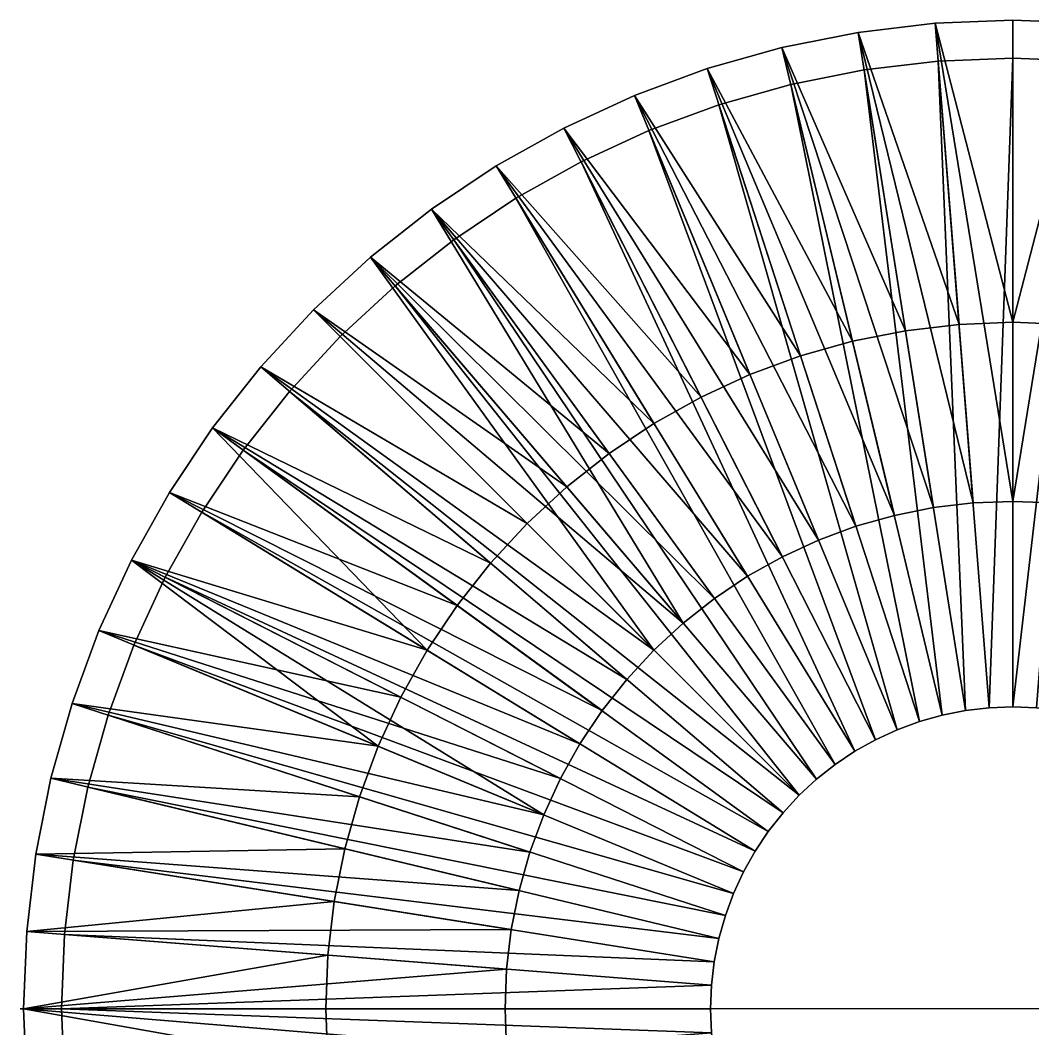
# Model space of a CAD drawing. Header units: inches. Extents: x 43.7 to 128, y -53.3 to 0.
# Drawn here: x 82.99 to 92.2, y -44.49 to -35.31 of the extents above; entities that cross this region are included whole.
import ezdxf

# ---------------------------------------------------------------- set-up
doc = ezdxf.new("R2010")
doc.units = ezdxf.units.IN
doc.header["$MEASUREMENT"] = 0
for name, color, linetype in [('TUBE2', 7, 'Continuous'), ('TUBE3', 7, 'Continuous'), ('TUBE4', 7, 'Continuous')]:
    doc.layers.add(name, color=color, linetype=linetype)

msp = doc.modelspace()

# ---------------------------------------------------------------- hatches: boundary and pattern name
at = {"layer": 'TUBE2', "extrusion": (0, 1, 0)}
h = msp.add_hatch(color=256, dxfattribs=at)
h.dxf.hatch_style = 1
h.paths.add_polyline_path([(-94.7584, -1.6135), (-94.7584, 4.3865), (-96.6279, 5.0197), (-96.6279, 16.8865), (-101.0386, 16.8865), (-101.0386, 4.3863), (-100.6626, 4.3865), (-100.6626, -2.1135), (-101.0076, -2.1135), (-101.0076, -30.6135), (-98.2582, -30.6135), (-98.2582, -2.7991)])
h.paths.add_polyline_path([(-82.9908, 16.8865), (-87.4016, 16.8865), (-87.4016, 5.0197), (-89.2711, 4.3865), (-89.2711, -1.6135), (-85.7713, -2.7991), (-85.7713, -30.6135), (-83.0219, -30.6135), (-83.0219, -2.1135), (-83.3669, -2.1135), (-83.3669, 4.3865), (-82.9908, 4.3863)])

# ---------------------------------------------------------------- linework, layer by layer
at = {"extrusion": (0, 1, 0), "elevation": -44.3072}
msp.add_lwpolyline([(-87.4016, 5.0197), (-89.2711, 4.3865), (-89.2711, -1.6135), (-85.7713, -2.7991), (-85.7713, -30.6135), (-83.0219, -30.6135), (-83.0219, -2.1135), (-83.3669, -2.1135), (-83.3669, 4.3865), (-82.9908, 4.3863), (-82.9908, 16.8865), (-87.4016, 16.8865), (-87.4016, 5.0197)], dxfattribs=at)
at = {"layer": 'TUBE2', "extrusion": (0, 1, 0)}
for p, q in [((98.2582, -44.3072, -30.6135), (85.7713, -44.3072, -30.6135)), ((96.6279, -44.3072, 16.8865), (87.4016, -44.3072, 16.8865)), ((94.7584, -44.3072, 4.3865), (89.2711, -44.3072, 4.3865)), ((94.7584, -44.3072, -1.6135), (89.2711, -44.3072, -1.6135))]:
    msp.add_line(p, q, dxfattribs=at)

# ---------------------------------------------------------------- meshes
at = {"layer": 'TUBE2'}
mesh = msp.add_polyface(dxfattribs=at)
corners = [(89.3473, -36.0759, 6.3865), (89.3473, -36.0759, -3.6135), (88.7098, -36.3111, 6.3865), (88.7098, -36.3111, -3.6135), (90.0014, -35.8914, 6.3865), (90.0014, -35.8914, -3.6135), (90.6679, -35.7588, 6.3865), (90.6679, -35.7588, -3.6135), (91.3428, -35.6789, 6.3865), (91.3428, -35.6789, -3.6135), (92.0219, -35.6523, 6.3865), (92.0219, -35.6523, -3.6135), (90.2354, -42.2155, 4.3865), (90.405, -42.0818, 4.3865), (86.9346, -37.3052, 6.3865), (90.5846, -41.9618, 4.3865), (87.4997, -36.9277, 6.3865), (90.773, -41.8563, 4.3865), (88.0926, -36.5956, 6.3865), (90.9692, -41.7658, 4.3865), (91.1718, -41.6911, 4.3865), (91.3797, -41.6324, 4.3865), (91.5915, -41.5903, 4.3865), (91.806, -41.5649, 4.3865), (92.0219, -41.5564, 4.3865), (86.9346, -37.3052, -3.6135), (90.405, -42.0818, -1.6135), (90.2354, -42.2155, -1.6135), (87.4997, -36.9277, -3.6135), (90.5846, -41.9618, -1.6135), (88.0926, -36.5956, -3.6135), (90.773, -41.8563, -1.6135), (90.9692, -41.7658, -1.6135), (91.1718, -41.6911, -1.6135), (91.3797, -41.6324, -1.6135), (91.5915, -41.5903, -1.6135), (91.806, -41.5649, -1.6135), (92.0219, -41.5564, -1.6135)]
mesh.append_faces([[corners[k] for k in face] for face in [(0, 1, 2), (4, 5, 0), (6, 7, 4), (8, 9, 6), (10, 11, 8)]], dxfattribs={"vtx1": -1})
mesh.append_faces([[corners[k] for k in face] for face in [(1, 3, 2), (5, 1, 0), (7, 5, 4), (9, 7, 6), (11, 9, 8), (12, 13, 14), (13, 15, 16), (15, 17, 18), (17, 19, 2), (2, 18, 17), (19, 20, 0), (0, 2, 19), (20, 21, 4), (4, 0, 20), (21, 22, 6), (6, 4, 21), (22, 23, 8), (8, 6, 22), (23, 24, 10), (10, 8, 23), (25, 26, 27), (28, 29, 26), (30, 31, 29), (3, 32, 31), (31, 30, 3), (1, 33, 32), (32, 3, 1), (5, 34, 33), (33, 1, 5), (7, 35, 34), (34, 5, 7), (9, 36, 35), (35, 7, 9), (11, 37, 36), (36, 9, 11)]], dxfattribs={"vtx2": -1})
mesh = msp.add_polyface(dxfattribs=at)
corners = [(92.7009, -35.6789, 6.3865), (92.7009, -35.6789, -3.6135), (92.0219, -35.6523, 6.3865), (92.0219, -35.6523, -3.6135), (93.3758, -35.7588, 6.3865), (93.3758, -35.7588, -3.6135), (94.0423, -35.8914, 6.3865), (94.0423, -35.8914, -3.6135), (94.6964, -36.0759, 6.3865), (94.6964, -36.0759, -3.6135), (95.334, -36.3111, 6.3865), (95.334, -36.3111, -3.6135), (92.0219, -41.5564, 4.3865), (92.2377, -41.5649, 4.3865), (92.4522, -41.5903, 4.3865), (92.664, -41.6324, 4.3865), (92.8719, -41.6911, 4.3865), (93.0745, -41.7658, 4.3865), (93.2707, -41.8563, 4.3865), (95.9511, -36.5956, 6.3865), (93.4591, -41.9618, 4.3865), (96.5441, -36.9277, 6.3865), (93.6387, -42.0818, 4.3865), (97.1091, -37.3052, 6.3865), (93.8083, -42.2155, 4.3865), (92.2377, -41.5649, -1.6135), (92.0219, -41.5564, -1.6135), (92.4522, -41.5903, -1.6135), (92.664, -41.6324, -1.6135), (92.8719, -41.6911, -1.6135), (93.0745, -41.7658, -1.6135), (95.9511, -36.5956, -3.6135), (93.2707, -41.8563, -1.6135), (93.4591, -41.9618, -1.6135), (93.6387, -42.0818, -1.6135), (96.5441, -36.9277, -3.6135), (93.8083, -42.2155, -1.6135), (97.1091, -37.3052, -3.6135)]
mesh.append_faces([[corners[k] for k in face] for face in [(0, 14, 4), (4, 15, 6), (6, 16, 8), (8, 17, 10), (10, 18, 19)]], dxfattribs={"vtx0": -1})
mesh.append_faces([[corners[k] for k in face] for face in [(0, 1, 2), (4, 5, 0), (6, 7, 4), (8, 9, 6), (10, 11, 8), (5, 27, 1), (7, 28, 5), (9, 29, 7), (11, 30, 9), (31, 32, 11)]], dxfattribs={"vtx1": -1})
mesh.append_faces([[corners[k] for k in face] for face in [(1, 3, 2), (5, 1, 0), (7, 5, 4), (9, 7, 6), (11, 9, 8), (12, 13, 0), (0, 2, 12), (0, 13, 14), (4, 14, 15), (6, 15, 16), (8, 16, 17), (10, 17, 18), (19, 18, 20), (21, 20, 22), (23, 22, 24), (1, 25, 26), (26, 3, 1), (27, 25, 1), (28, 27, 5), (29, 28, 7), (30, 29, 9), (32, 30, 11), (33, 32, 31), (34, 33, 35), (36, 34, 37)]], dxfattribs={"vtx2": -1})
mesh = msp.add_polyface(dxfattribs=at)
corners = [(84.3103, -40.3779, 6.3865), (84.3103, -40.3779, -3.6135), (84.0257, -40.9951, 6.3865), (84.0257, -40.9951, -3.6135), (84.6423, -39.785, 6.3865), (84.6423, -39.785, -3.6135), (85.0199, -39.22, 6.3865), (85.0199, -39.22, -3.6135), (85.4406, -38.6863, 6.3865), (85.4406, -38.6863, -3.6135), (85.9019, -38.1872, 6.3865), (85.9019, -38.1872, -3.6135), (86.4009, -37.7259, 6.3865), (86.4009, -37.7259, -3.6135), (86.9346, -37.3052, 6.3865), (86.9346, -37.3052, -3.6135), (87.4997, -36.9277, 6.3865), (87.4997, -36.9277, -3.6135), (88.0926, -36.5956, 6.3865), (88.0926, -36.5956, -3.6135), (88.7098, -36.3111, 6.3865), (88.7098, -36.3111, -3.6135), (89.6764, -42.8699, 4.3865), (89.7964, -42.6903, 4.3865), (89.9302, -42.5207, 4.3865), (90.0768, -42.3621, 4.3865), (90.2354, -42.2155, 4.3865), (90.405, -42.0818, 4.3865), (90.5846, -41.9618, 4.3865), (89.6764, -42.8699, -1.6135), (89.7964, -42.6903, -1.6135), (89.9302, -42.5207, -1.6135), (90.0768, -42.3621, -1.6135), (90.2354, -42.2155, -1.6135), (90.405, -42.0818, -1.6135), (90.5846, -41.9618, -1.6135)]
mesh.append_faces([[corners[k] for k in face] for face in [(16, 15, 14)]], dxfattribs={"vtx0": -1})
mesh.append_faces([[corners[k] for k in face] for face in [(0, 1, 2), (4, 5, 0), (6, 7, 4), (8, 9, 6), (10, 11, 8), (12, 13, 10), (14, 15, 12), (18, 19, 16), (20, 21, 18)]], dxfattribs={"vtx1": -1})
mesh.append_faces([[corners[k] for k in face] for face in [(1, 3, 2), (5, 1, 0), (7, 5, 4), (9, 7, 6), (11, 9, 8), (13, 11, 10), (15, 13, 12), (16, 17, 15), (19, 17, 16), (21, 19, 18), (22, 4, 0), (23, 6, 4), (24, 8, 6), (8, 24, 25), (25, 10, 8), (25, 26, 12), (12, 10, 25), (14, 12, 26), (16, 14, 27), (18, 16, 28), (1, 5, 29), (5, 7, 30), (7, 9, 31), (32, 31, 9), (9, 11, 32), (13, 33, 32), (32, 11, 13), (33, 13, 15), (34, 15, 17), (35, 17, 19)]], dxfattribs={"vtx2": -1})
mesh = msp.add_polyface(dxfattribs=at)
corners = [(83.3936, -43.6282, 6.3865), (83.3936, -43.6282, -3.6135), (83.3669, -44.3072, 6.3865), (83.3669, -44.3072, -3.6135), (83.4735, -42.9533, 6.3865), (83.4735, -42.9533, -3.6135), (83.6061, -42.2868, 6.3865), (83.6061, -42.2868, -3.6135), (83.7905, -41.6327, 6.3865), (83.7905, -41.6327, -3.6135), (84.0257, -40.9951, 6.3865), (84.0257, -40.9951, -3.6135), (89.2711, -44.3072, 4.3865), (89.2796, -44.0914, 4.3865), (89.305, -43.8769, 4.3865), (89.3471, -43.6651, 4.3865), (89.4057, -43.4572, 4.3865), (89.4805, -43.2545, 4.3865), (89.5709, -43.0584, 4.3865), (84.3103, -40.3779, 6.3865), (89.6764, -42.8699, 4.3865), (84.6423, -39.785, 6.3865), (89.7964, -42.6903, 4.3865), (85.0199, -39.22, 6.3865), (89.9302, -42.5207, 4.3865), (89.2796, -44.0914, -1.6135), (89.2711, -44.3072, -1.6135), (89.305, -43.8769, -1.6135), (89.3471, -43.6651, -1.6135), (89.4057, -43.4572, -1.6135), (89.4805, -43.2545, -1.6135), (89.5709, -43.0584, -1.6135), (84.3103, -40.3779, -3.6135), (89.6764, -42.8699, -1.6135), (89.7964, -42.6903, -1.6135), (84.6423, -39.785, -3.6135), (89.9302, -42.5207, -1.6135), (85.0199, -39.22, -3.6135)]
mesh.append_faces([[corners[k] for k in face] for face in [(0, 1, 2), (4, 5, 0), (6, 7, 4), (8, 9, 6), (10, 11, 8)]], dxfattribs={"vtx1": -1})
mesh.append_faces([[corners[k] for k in face] for face in [(1, 3, 2), (5, 1, 0), (7, 5, 4), (9, 7, 6), (11, 9, 8), (2, 12, 13), (13, 0, 2), (0, 13, 14), (14, 4, 0), (4, 14, 15), (15, 6, 4), (6, 15, 16), (16, 8, 6), (8, 16, 17), (17, 10, 8), (10, 17, 18), (18, 19, 10), (19, 18, 20), (21, 20, 22), (23, 22, 24), (25, 26, 3), (3, 1, 25), (27, 25, 1), (1, 5, 27), (28, 27, 5), (5, 7, 28), (29, 28, 7), (7, 9, 29), (30, 29, 9), (9, 11, 30), (31, 30, 11), (11, 32, 31), (33, 31, 32), (34, 33, 35), (36, 34, 37)]], dxfattribs={"vtx2": -1})
mesh = msp.add_polyface(dxfattribs=at)
corners = [(89.2711, -44.3072, 4.3865), (89.2711, -44.3072, -1.6135), (89.2796, -44.0914, 4.3865), (89.2796, -44.0914, -1.6135), (89.305, -43.8769, 4.3865), (89.305, -43.8769, -1.6135), (89.3471, -43.6651, 4.3865), (89.3471, -43.6651, -1.6135), (89.4057, -43.4572, 4.3865), (89.4057, -43.4572, -1.6135), (89.4805, -43.2545, 4.3865), (89.4805, -43.2545, -1.6135), (89.5709, -43.0584, 4.3865), (89.5709, -43.0584, -1.6135), (89.6764, -42.8699, 4.3865), (89.6764, -42.8699, -1.6135), (89.7964, -42.6903, 4.3865), (89.7964, -42.6903, -1.6135), (89.9302, -42.5207, 4.3865), (89.9302, -42.5207, -1.6135), (90.0768, -42.3621, 4.3865), (90.0768, -42.3621, -1.6135), (90.2354, -42.2155, 4.3865), (90.2354, -42.2155, -1.6135), (90.405, -42.0818, 4.3865), (90.405, -42.0818, -1.6135), (90.5846, -41.9618, 4.3865), (90.5846, -41.9618, -1.6135), (90.773, -41.8563, 4.3865), (90.773, -41.8563, -1.6135), (90.9692, -41.7658, 4.3865), (90.9692, -41.7658, -1.6135), (91.1718, -41.6911, 4.3865), (91.1718, -41.6911, -1.6135), (91.3797, -41.6324, 4.3865), (91.3797, -41.6324, -1.6135), (91.5915, -41.5903, 4.3865), (91.5915, -41.5903, -1.6135), (91.806, -41.5649, 4.3865), (91.806, -41.5649, -1.6135), (92.0219, -41.5564, 4.3865), (92.0219, -41.5564, -1.6135)]
mesh.append_faces([[corners[k] for k in face] for face in [(0, 1, 2), (2, 3, 4), (4, 5, 6), (6, 7, 8), (8, 9, 10), (10, 11, 12), (12, 13, 14), (14, 15, 16), (16, 17, 18), (18, 19, 20), (20, 21, 22), (22, 23, 24), (24, 25, 26), (26, 27, 28), (28, 29, 30), (30, 31, 32), (32, 33, 34), (34, 35, 36), (36, 37, 38), (38, 39, 40)]], dxfattribs={"vtx1": -1})
mesh.append_faces([[corners[k] for k in face] for face in [(1, 3, 2), (3, 5, 4), (5, 7, 6), (7, 9, 8), (9, 11, 10), (11, 13, 12), (13, 15, 14), (15, 17, 16), (17, 19, 18), (19, 21, 20), (21, 23, 22), (23, 25, 24), (25, 27, 26), (27, 29, 28), (29, 31, 30), (31, 33, 32), (33, 35, 34), (35, 37, 36), (37, 39, 38), (39, 41, 40)]], dxfattribs={"vtx2": -1})
mesh = msp.add_polyface(dxfattribs=at)
corners = [(92.0219, -41.5564, 4.3865), (92.0219, -41.5564, -1.6135), (92.2377, -41.5649, 4.3865), (92.2377, -41.5649, -1.6135), (92.4522, -41.5903, 4.3865), (92.4522, -41.5903, -1.6135), (92.664, -41.6324, 4.3865), (92.664, -41.6324, -1.6135), (92.8719, -41.6911, 4.3865), (92.8719, -41.6911, -1.6135), (93.0745, -41.7658, 4.3865), (93.0745, -41.7658, -1.6135), (93.2707, -41.8563, 4.3865), (93.2707, -41.8563, -1.6135), (93.4591, -41.9618, 4.3865), (93.4591, -41.9618, -1.6135), (93.6387, -42.0818, 4.3865), (93.6387, -42.0818, -1.6135), (93.8083, -42.2155, 4.3865), (93.8083, -42.2155, -1.6135), (93.967, -42.3621, 4.3865), (93.967, -42.3621, -1.6135), (94.1136, -42.5207, 4.3865), (94.1136, -42.5207, -1.6135), (94.2473, -42.6903, 4.3865), (94.2473, -42.6903, -1.6135), (94.3673, -42.8699, 4.3865), (94.3673, -42.8699, -1.6135), (94.4728, -43.0584, 4.3865), (94.4728, -43.0584, -1.6135), (94.5632, -43.2545, 4.3865), (94.5632, -43.2545, -1.6135), (94.638, -43.4572, 4.3865), (94.638, -43.4572, -1.6135), (94.6966, -43.6651, 4.3865), (94.6966, -43.6651, -1.6135), (94.7388, -43.8769, 4.3865), (94.7388, -43.8769, -1.6135), (94.7642, -44.0914, 4.3865), (94.7642, -44.0914, -1.6135), (94.7726, -44.3072, 4.3865), (94.7726, -44.3072, -1.6135)]
mesh.append_faces([[corners[k] for k in face] for face in [(0, 1, 2), (2, 3, 4), (4, 5, 6), (6, 7, 8), (8, 9, 10), (10, 11, 12), (12, 13, 14), (14, 15, 16), (16, 17, 18), (18, 19, 20), (20, 21, 22), (22, 23, 24), (24, 25, 26), (26, 27, 28), (28, 29, 30), (30, 31, 32), (32, 33, 34), (34, 35, 36), (36, 37, 38), (38, 39, 40)]], dxfattribs={"vtx1": -1})
mesh.append_faces([[corners[k] for k in face] for face in [(1, 3, 2), (3, 5, 4), (5, 7, 6), (7, 9, 8), (9, 11, 10), (11, 13, 12), (13, 15, 14), (15, 17, 16), (17, 19, 18), (19, 21, 20), (21, 23, 22), (23, 25, 24), (25, 27, 26), (27, 29, 28), (29, 31, 30), (31, 33, 32), (33, 35, 34), (35, 37, 36), (37, 39, 38), (39, 41, 40)]], dxfattribs={"vtx2": -1})
mesh = msp.add_polyface(dxfattribs=at)
corners = [(83.7905, -46.9817, 6.3865), (83.7905, -46.9817, -3.6135), (84.0257, -47.6193, 6.3865), (84.0257, -47.6193, -3.6135), (83.6061, -46.3277, 6.3865), (83.6061, -46.3277, -3.6135), (83.4735, -45.6611, 6.3865), (83.4735, -45.6611, -3.6135), (83.3936, -44.9863, 6.3865), (83.3936, -44.9863, -3.6135), (83.3669, -44.3072, 6.3865), (83.3669, -44.3072, -3.6135), (89.9302, -46.0937, 4.3865), (89.7964, -45.9241, 4.3865), (85.0199, -49.3945, 6.3865), (89.6764, -45.7445, 4.3865), (84.6423, -48.8294, 6.3865), (89.5709, -45.556, 4.3865), (84.3103, -48.2365, 6.3865), (89.4805, -45.3599, 4.3865), (89.4057, -45.1572, 4.3865), (89.3471, -44.9494, 4.3865), (89.305, -44.7375, 4.3865), (89.2796, -44.523, 4.3865), (89.2711, -44.3072, 4.3865), (85.0199, -49.3945, -3.6135), (89.7964, -45.9241, -1.6135), (89.9302, -46.0937, -1.6135), (84.6423, -48.8294, -3.6135), (89.6764, -45.7445, -1.6135), (84.3103, -48.2365, -3.6135), (89.5709, -45.556, -1.6135), (89.4805, -45.3599, -1.6135), (89.4057, -45.1572, -1.6135), (89.3471, -44.9494, -1.6135), (89.305, -44.7375, -1.6135), (89.2796, -44.523, -1.6135), (89.2711, -44.3072, -1.6135)]
mesh.append_faces([[corners[k] for k in face] for face in [(3, 31, 30), (1, 32, 3), (5, 33, 1), (7, 34, 5), (9, 35, 7), (11, 36, 9)]], dxfattribs={"vtx0": -1})
mesh.append_faces([[corners[k] for k in face] for face in [(0, 1, 2), (4, 5, 0), (6, 7, 4), (8, 9, 6), (10, 11, 8), (18, 17, 2), (2, 19, 0), (0, 20, 4), (4, 21, 6), (6, 22, 8), (8, 23, 10)]], dxfattribs={"vtx1": -1})
mesh.append_faces([[corners[k] for k in face] for face in [(1, 3, 2), (5, 1, 0), (7, 5, 4), (9, 7, 6), (11, 9, 8), (12, 13, 14), (13, 15, 16), (15, 17, 18), (17, 19, 2), (19, 20, 0), (20, 21, 4), (21, 22, 6), (22, 23, 8), (23, 24, 10), (25, 26, 27), (28, 29, 26), (30, 31, 29), (3, 32, 31), (1, 33, 32), (5, 34, 33), (7, 35, 34), (9, 36, 35), (11, 37, 36)]], dxfattribs={"vtx2": -1})
mesh = msp.add_polyface(dxfattribs=at)
corners = [(92.0219, -47.058, 4.3865), (92.0219, -47.058, -1.6135), (91.806, -47.0495, 4.3865), (91.806, -47.0495, -1.6135), (91.5915, -47.0241, 4.3865), (91.5915, -47.0241, -1.6135), (91.3797, -46.982, 4.3865), (91.3797, -46.982, -1.6135), (91.1718, -46.9233, 4.3865), (91.1718, -46.9233, -1.6135), (90.9692, -46.8486, 4.3865), (90.9692, -46.8486, -1.6135), (90.773, -46.7582, 4.3865), (90.773, -46.7582, -1.6135), (90.5846, -46.6526, 4.3865), (90.5846, -46.6526, -1.6135), (90.405, -46.5326, 4.3865), (90.405, -46.5326, -1.6135), (90.2354, -46.3989, 4.3865), (90.2354, -46.3989, -1.6135), (90.0768, -46.2523, 4.3865), (90.0768, -46.2523, -1.6135), (89.9302, -46.0937, 4.3865), (89.9302, -46.0937, -1.6135), (89.7964, -45.9241, 4.3865), (89.7964, -45.9241, -1.6135), (89.6764, -45.7445, 4.3865), (89.6764, -45.7445, -1.6135), (89.5709, -45.556, 4.3865), (89.5709, -45.556, -1.6135), (89.4805, -45.3599, 4.3865), (89.4805, -45.3599, -1.6135), (89.4057, -45.1572, 4.3865), (89.4057, -45.1572, -1.6135), (89.3471, -44.9494, 4.3865), (89.3471, -44.9494, -1.6135), (89.305, -44.7375, 4.3865), (89.305, -44.7375, -1.6135), (89.2796, -44.523, 4.3865), (89.2796, -44.523, -1.6135), (89.2711, -44.3072, 4.3865), (89.2711, -44.3072, -1.6135)]
mesh.append_faces([[corners[k] for k in face] for face in [(0, 1, 2), (2, 3, 4), (4, 5, 6), (6, 7, 8), (8, 9, 10), (10, 11, 12), (12, 13, 14), (14, 15, 16), (16, 17, 18), (18, 19, 20), (20, 21, 22), (22, 23, 24), (24, 25, 26), (26, 27, 28), (28, 29, 30), (30, 31, 32), (32, 33, 34), (34, 35, 36), (36, 37, 38), (38, 39, 40)]], dxfattribs={"vtx1": -1})
mesh.append_faces([[corners[k] for k in face] for face in [(1, 3, 2), (3, 5, 4), (5, 7, 6), (7, 9, 8), (9, 11, 10), (11, 13, 12), (13, 15, 14), (15, 17, 16), (17, 19, 18), (19, 21, 20), (21, 23, 22), (23, 25, 24), (25, 27, 26), (27, 29, 28), (29, 31, 30), (31, 33, 32), (33, 35, 34), (35, 37, 36), (37, 39, 38), (39, 41, 40)]], dxfattribs={"vtx2": -1})
mesh = msp.add_polyface(dxfattribs=at)
corners = [(94.7726, -44.3072, 4.3865), (94.7726, -44.3072, -1.6135), (94.7642, -44.523, 4.3865), (94.7642, -44.523, -1.6135), (94.7388, -44.7375, 4.3865), (94.7388, -44.7375, -1.6135), (94.6966, -44.9494, 4.3865), (94.6966, -44.9494, -1.6135), (94.638, -45.1572, 4.3865), (94.638, -45.1572, -1.6135), (94.5632, -45.3599, 4.3865), (94.5632, -45.3599, -1.6135), (94.4728, -45.556, 4.3865), (94.4728, -45.556, -1.6135), (94.3673, -45.7445, 4.3865), (94.3673, -45.7445, -1.6135), (94.2473, -45.9241, 4.3865), (94.2473, -45.9241, -1.6135), (94.1136, -46.0937, 4.3865), (94.1136, -46.0937, -1.6135), (93.967, -46.2523, 4.3865), (93.967, -46.2523, -1.6135), (93.8083, -46.3989, 4.3865), (93.8083, -46.3989, -1.6135), (93.6387, -46.5326, 4.3865), (93.6387, -46.5326, -1.6135), (93.4591, -46.6526, 4.3865), (93.4591, -46.6526, -1.6135), (93.2707, -46.7582, 4.3865), (93.2707, -46.7582, -1.6135), (93.0745, -46.8486, 4.3865), (93.0745, -46.8486, -1.6135), (92.8719, -46.9233, 4.3865), (92.8719, -46.9233, -1.6135), (92.664, -46.982, 4.3865), (92.664, -46.982, -1.6135), (92.4522, -47.0241, 4.3865), (92.4522, -47.0241, -1.6135), (92.2377, -47.0495, 4.3865), (92.2377, -47.0495, -1.6135), (92.0219, -47.058, 4.3865), (92.0219, -47.058, -1.6135)]
mesh.append_faces([[corners[k] for k in face] for face in [(0, 1, 2), (2, 3, 4), (4, 5, 6), (6, 7, 8), (8, 9, 10), (10, 11, 12), (12, 13, 14), (14, 15, 16), (16, 17, 18), (18, 19, 20), (20, 21, 22), (22, 23, 24), (24, 25, 26), (26, 27, 28), (28, 29, 30), (30, 31, 32), (32, 33, 34), (34, 35, 36), (36, 37, 38), (38, 39, 40)]], dxfattribs={"vtx1": -1})
mesh.append_faces([[corners[k] for k in face] for face in [(1, 3, 2), (3, 5, 4), (5, 7, 6), (7, 9, 8), (9, 11, 10), (11, 13, 12), (13, 15, 14), (15, 17, 16), (17, 19, 18), (19, 21, 20), (21, 23, 22), (23, 25, 24), (25, 27, 26), (27, 29, 28), (29, 31, 30), (31, 33, 32), (33, 35, 34), (35, 37, 36), (37, 39, 38), (39, 41, 40)]], dxfattribs={"vtx2": -1})
at = {"layer": 'TUBE3'}
mesh = msp.add_polyface(dxfattribs=at)
corners = [(87.9359, -36.2882, 16.8865), (87.9359, -36.2882, 4.3865), (87.3194, -36.6334, 16.8865), (88.5777, -35.9923, 16.8865), (88.5777, -35.9923, 4.3865), (89.2407, -35.7477, 16.8865), (89.2407, -35.7477, 4.3865), (89.9209, -35.5559, 16.8865), (89.9209, -35.5559, 4.3865), (90.614, -35.418, 16.8865), (90.614, -35.418, 4.3865), (91.3157, -35.335, 16.8865), (91.3157, -35.335, 4.3865), (92.0219, -35.3072, 16.8865), (92.0219, -35.3072, 4.3865), (89.6078, -40.3678, 16.8865), (86.7318, -37.0261, 16.8865), (89.9243, -40.1905, 16.8865), (90.2538, -40.0386, 16.8865), (90.5941, -39.9131, 16.8865), (90.9433, -39.8146, 16.8865), (91.2991, -39.7438, 16.8865), (91.6594, -39.7012, 16.8865), (92.0219, -39.6869, 16.8865), (86.7318, -37.0261, 4.3865), (87.3194, -36.6334, 4.3865), (89.6078, -40.3678, 4.3865), (89.9243, -40.1905, 4.3865), (90.2538, -40.0386, 4.3865), (90.5941, -39.9131, 4.3865), (90.9433, -39.8146, 4.3865), (91.2991, -39.7438, 4.3865), (91.6594, -39.7012, 4.3865), (92.0219, -39.6869, 4.3865)]
mesh.append_faces([[corners[k] for k in face] for face in [(0, 1, 2), (3, 4, 0), (5, 6, 3), (7, 8, 5), (9, 10, 7), (11, 12, 9), (13, 14, 11)]], dxfattribs={"vtx1": -1})
mesh.append_faces([[corners[k] for k in face] for face in [(4, 1, 0), (6, 4, 3), (8, 6, 5), (10, 8, 7), (12, 10, 9), (14, 12, 11), (15, 2, 16), (17, 0, 2), (18, 3, 0), (3, 18, 19), (19, 5, 3), (5, 19, 20), (20, 7, 5), (7, 20, 21), (21, 9, 7), (9, 21, 22), (22, 11, 9), (11, 22, 23), (23, 13, 11), (24, 25, 26), (25, 1, 27), (28, 27, 1), (1, 4, 28), (29, 28, 4), (4, 6, 29), (30, 29, 6), (6, 8, 30), (31, 30, 8), (8, 10, 31), (32, 31, 10), (10, 12, 32), (33, 32, 12), (12, 14, 33)]], dxfattribs={"vtx2": -1})
mesh = msp.add_polyface(dxfattribs=at)
corners = [(92.728, -35.335, 16.8865), (92.728, -35.335, 4.3865), (92.0219, -35.3072, 16.8865), (92.0219, -35.3072, 4.3865), (93.4298, -35.418, 16.8865), (93.4298, -35.418, 4.3865), (94.1229, -35.5559, 16.8865), (94.1229, -35.5559, 4.3865), (94.803, -35.7477, 16.8865), (94.803, -35.7477, 4.3865), (95.466, -35.9923, 4.3865), (92.0219, -39.6869, 16.8865), (92.0219, -39.6869, 4.3865), (92.3844, -39.7012, 16.8865), (92.3844, -39.7012, 4.3865), (92.7446, -39.7438, 16.8865), (92.7446, -39.7438, 4.3865), (93.1004, -39.8146, 16.8865), (93.1004, -39.8146, 4.3865), (93.4496, -39.9131, 16.8865), (93.4496, -39.9131, 4.3865), (93.79, -40.0386, 16.8865), (95.466, -35.9923, 16.8865), (94.1194, -40.1905, 16.8865), (96.1078, -36.2882, 16.8865), (93.79, -40.0386, 4.3865), (96.1078, -36.2882, 4.3865), (94.1194, -40.1905, 4.3865)]
mesh.append_faces([[corners[k] for k in face] for face in [(0, 1, 2), (4, 5, 0), (6, 7, 4), (8, 9, 6), (11, 12, 13), (13, 14, 15), (15, 16, 17), (17, 18, 19), (19, 20, 21)]], dxfattribs={"vtx1": -1})
mesh.append_faces([[corners[k] for k in face] for face in [(1, 3, 2), (5, 1, 0), (7, 5, 4), (9, 7, 6), (10, 9, 8), (12, 14, 13), (14, 16, 15), (16, 18, 17), (18, 20, 19), (11, 13, 0), (0, 2, 11), (13, 15, 4), (4, 0, 13), (15, 17, 6), (6, 4, 15), (17, 19, 8), (8, 6, 17), (19, 21, 22), (22, 8, 19), (21, 23, 24), (1, 14, 12), (12, 3, 1), (5, 16, 14), (14, 1, 5), (7, 18, 16), (16, 5, 7), (9, 20, 18), (18, 7, 9), (10, 25, 20), (20, 9, 10), (26, 27, 25)]], dxfattribs={"vtx2": -1})
mesh = msp.add_polyface(dxfattribs=at)
corners = [(83.7069, -40.8631, 16.8865), (83.7069, -40.8631, 4.3865), (83.4624, -41.5261, 16.8865), (83.4624, -41.5261, 4.3865), (84.0028, -40.2213, 16.8865), (84.0028, -40.2213, 4.3865), (84.3481, -39.6047, 16.8865), (84.3481, -39.6047, 4.3865), (84.7407, -39.0171, 16.8865), (84.7407, -39.0171, 4.3865), (85.1782, -38.4622, 16.8865), (85.1782, -38.4622, 4.3865), (85.6579, -37.9432, 16.8865), (85.6579, -37.9432, 4.3865), (86.1768, -37.4636, 16.8865), (86.1768, -37.4636, 4.3865), (86.7318, -37.0261, 16.8865), (86.7318, -37.0261, 4.3865), (87.3194, -36.6334, 16.8865), (87.3194, -36.6334, 4.3865), (87.9359, -36.2882, 4.3865), (87.9052, -42.2096, 16.8865), (88.0824, -41.8931, 16.8865), (88.284, -41.5915, 16.8865), (88.5086, -41.3066, 16.8865), (88.7548, -41.0402, 16.8865), (89.0212, -40.7939, 16.8865), (89.3061, -40.5693, 16.8865), (87.7533, -42.5391, 4.3865), (88.0824, -41.8931, 4.3865), (87.9052, -42.2096, 4.3865), (88.284, -41.5915, 4.3865), (88.5086, -41.3066, 4.3865), (88.7548, -41.0402, 4.3865), (89.0212, -40.7939, 4.3865)]
mesh.append_faces([[corners[k] for k in face] for face in [(4, 1, 0)]], dxfattribs={"vtx0": -1})
mesh.append_faces([[corners[k] for k in face] for face in [(0, 1, 2), (6, 7, 4), (8, 9, 6), (10, 11, 8), (12, 13, 10), (14, 15, 12), (16, 17, 14), (18, 19, 16)]], dxfattribs={"vtx1": -1})
mesh.append_faces([[corners[k] for k in face] for face in [(1, 3, 2), (4, 5, 1), (7, 5, 4), (9, 7, 6), (11, 9, 8), (13, 11, 10), (15, 13, 12), (17, 15, 14), (19, 17, 16), (20, 19, 18), (21, 4, 0), (22, 6, 4), (6, 22, 23), (23, 8, 6), (8, 23, 24), (24, 10, 8), (10, 24, 25), (25, 12, 10), (26, 14, 12), (27, 16, 14), (28, 1, 5), (29, 30, 5), (5, 7, 29), (31, 29, 7), (7, 9, 31), (32, 31, 9), (9, 11, 32), (33, 32, 11), (11, 13, 33), (33, 13, 15), (34, 15, 17)]], dxfattribs={"vtx2": -1})
mesh = msp.add_polyface(dxfattribs=at)
corners = [(87.6277, -42.8795, 4.3865), (87.7533, -42.5391, 4.3865), (87.7533, -42.5391, 16.8865), (87.9052, -42.2096, 16.8865), (87.9052, -42.2096, 4.3865), (88.0824, -41.8931, 16.8865), (88.0824, -41.8931, 4.3865), (88.284, -41.5915, 16.8865), (88.284, -41.5915, 4.3865), (88.5086, -41.3066, 16.8865), (88.5086, -41.3066, 4.3865), (88.7548, -41.0402, 16.8865), (88.7548, -41.0402, 4.3865), (89.0212, -40.7939, 16.8865), (89.0212, -40.7939, 4.3865), (89.3061, -40.5693, 16.8865), (89.3061, -40.5693, 4.3865), (89.6078, -40.3678, 16.8865), (89.6078, -40.3678, 4.3865), (89.9243, -40.1905, 16.8865), (89.9243, -40.1905, 4.3865), (90.2538, -40.0386, 16.8865), (90.2538, -40.0386, 4.3865), (90.5941, -39.9131, 16.8865), (90.5941, -39.9131, 4.3865), (90.9433, -39.8146, 16.8865), (90.9433, -39.8146, 4.3865), (91.2991, -39.7438, 16.8865), (91.2991, -39.7438, 4.3865), (91.6594, -39.7012, 16.8865), (91.6594, -39.7012, 4.3865), (92.0219, -39.6869, 16.8865), (92.0219, -39.6869, 4.3865), (85.6579, -37.9432, 16.8865), (86.1768, -37.4636, 16.8865), (86.7318, -37.0261, 16.8865), (87.3194, -36.6334, 16.8865), (87.9359, -36.2882, 16.8865), (86.1768, -37.4636, 4.3865), (86.7318, -37.0261, 4.3865), (87.3194, -36.6334, 4.3865)]
mesh.append_faces([[corners[k] for k in face] for face in [(2, 1, 3), (3, 4, 5), (5, 6, 7), (7, 8, 9), (9, 10, 11), (11, 12, 13), (13, 14, 15), (15, 16, 17), (17, 18, 19), (19, 20, 21), (21, 22, 23), (23, 24, 25), (25, 26, 27), (27, 28, 29), (29, 30, 31)]], dxfattribs={"vtx1": -1})
mesh.append_faces([[corners[k] for k in face] for face in [(0, 1, 2), (1, 4, 3), (4, 6, 5), (6, 8, 7), (8, 10, 9), (10, 12, 11), (12, 14, 13), (14, 16, 15), (16, 18, 17), (18, 20, 19), (20, 22, 21), (22, 24, 23), (24, 26, 25), (26, 28, 27), (28, 30, 29), (30, 32, 31), (33, 11, 13), (34, 13, 15), (35, 15, 17), (36, 17, 19), (37, 19, 21), (38, 14, 12), (39, 16, 14), (18, 16, 39), (20, 18, 40)]], dxfattribs={"vtx2": -1})
mesh = msp.add_polyface(dxfattribs=at)
corners = [(83.0496, -43.6011, 16.8865), (83.0496, -43.6011, 4.3865), (83.0219, -44.3072, 16.8865), (83.0219, -44.3072, 4.3865), (83.1327, -42.8993, 16.8865), (83.1327, -42.8993, 4.3865), (83.2705, -42.2062, 16.8865), (83.2705, -42.2062, 4.3865), (83.4624, -41.5261, 16.8865), (83.4624, -41.5261, 4.3865), (87.4016, -44.3072, 16.8865), (87.4016, -44.3072, 4.3865), (87.4158, -43.9447, 16.8865), (87.4158, -43.9447, 4.3865), (87.4585, -43.5844, 16.8865), (87.4585, -43.5844, 4.3865), (87.5292, -43.2286, 16.8865), (87.5292, -43.2286, 4.3865), (87.6277, -42.8795, 16.8865), (87.6277, -42.8795, 4.3865), (87.7533, -42.5391, 16.8865), (83.7069, -40.8631, 16.8865), (87.9052, -42.2096, 16.8865), (84.0028, -40.2213, 16.8865), (88.0824, -41.8931, 16.8865), (87.7533, -42.5391, 4.3865), (83.7069, -40.8631, 4.3865), (84.0028, -40.2213, 4.3865), (87.9052, -42.2096, 4.3865)]
mesh.append_faces([[corners[k] for k in face] for face in [(0, 1, 2), (4, 5, 0), (6, 7, 4), (8, 9, 6), (10, 11, 12), (12, 13, 14), (14, 15, 16), (16, 17, 18), (18, 19, 20)]], dxfattribs={"vtx1": -1})
mesh.append_faces([[corners[k] for k in face] for face in [(1, 3, 2), (5, 1, 0), (7, 5, 4), (9, 7, 6), (11, 13, 12), (13, 15, 14), (15, 17, 16), (17, 19, 18), (2, 10, 12), (12, 0, 2), (0, 12, 14), (14, 4, 0), (4, 14, 16), (16, 6, 4), (6, 16, 18), (18, 8, 6), (8, 18, 20), (20, 21, 8), (21, 20, 22), (23, 22, 24), (13, 11, 3), (3, 1, 13), (15, 13, 1), (1, 5, 15), (17, 15, 5), (5, 7, 17), (19, 17, 7), (7, 9, 19), (25, 19, 9), (9, 26, 25), (27, 28, 25)]], dxfattribs={"vtx2": -1})
mesh = msp.add_polyface(dxfattribs=at)
corners = [(83.2705, -46.4082, 16.8865), (83.2705, -46.4082, 4.3865), (83.4624, -47.0884, 16.8865), (83.4624, -47.0884, 4.3865), (83.1327, -45.7151, 16.8865), (83.1327, -45.7151, 4.3865), (83.0496, -45.0133, 16.8865), (83.0496, -45.0133, 4.3865), (83.0219, -44.3072, 16.8865), (83.0219, -44.3072, 4.3865), (87.7533, -46.0753, 4.3865), (87.6277, -45.735, 4.3865), (87.6277, -45.735, 16.8865), (87.5292, -45.3858, 16.8865), (87.5292, -45.3858, 4.3865), (87.4585, -45.03, 16.8865), (87.4585, -45.03, 4.3865), (87.4158, -44.6697, 16.8865), (87.4158, -44.6697, 4.3865), (87.4016, -44.3072, 16.8865), (87.4016, -44.3072, 4.3865), (87.9052, -46.4048, 16.8865), (87.7533, -46.0753, 16.8865), (83.7069, -47.7514, 16.8865), (84.0028, -48.3931, 4.3865), (87.9052, -46.4048, 4.3865), (88.0824, -46.7213, 4.3865), (83.7069, -47.7514, 4.3865)]
mesh.append_faces([[corners[k] for k in face] for face in [(3, 10, 27), (1, 11, 3), (5, 14, 1), (7, 16, 5), (9, 18, 7)]], dxfattribs={"vtx0": -1})
mesh.append_faces([[corners[k] for k in face] for face in [(0, 1, 2), (4, 5, 0), (6, 7, 4), (8, 9, 6), (12, 11, 13), (13, 14, 15), (15, 16, 17), (17, 18, 19), (23, 22, 2), (2, 12, 0), (0, 13, 4), (4, 15, 6), (6, 17, 8)]], dxfattribs={"vtx1": -1})
mesh.append_faces([[corners[k] for k in face] for face in [(1, 3, 2), (5, 1, 0), (7, 5, 4), (9, 7, 6), (10, 11, 12), (11, 14, 13), (14, 16, 15), (16, 18, 17), (18, 20, 19), (21, 22, 23), (22, 12, 2), (12, 13, 0), (13, 15, 4), (15, 17, 6), (17, 19, 8), (24, 25, 26), (10, 25, 24), (3, 11, 10), (1, 14, 11), (5, 16, 14), (7, 18, 16), (9, 20, 18)]], dxfattribs={"vtx2": -1})
at = {"layer": 'TUBE4'}
mesh = msp.add_polyface(dxfattribs=at)
corners = [(87.3194, -36.6334, -2.1135), (87.3194, -36.6334, -30.6135), (86.7318, -37.0261, -2.1135), (86.7318, -37.0261, -30.6135), (87.9359, -36.2882, -2.1135), (87.9359, -36.2882, -30.6135), (88.5777, -35.9923, -2.1135), (88.5777, -35.9923, -30.6135), (89.2407, -35.7477, -2.1135), (89.2407, -35.7477, -30.6135), (89.9209, -35.5559, -2.1135), (89.9209, -35.5559, -30.6135), (90.614, -35.418, -2.1135), (90.614, -35.418, -30.6135), (91.3157, -35.335, -2.1135), (91.3157, -35.335, -30.6135), (92.0219, -35.3072, -2.1135), (92.0219, -35.3072, -30.6135), (88.7559, -38.9777, -2.1135), (89.1842, -38.7379, -2.1135), (89.6299, -38.5324, -2.1135), (90.0903, -38.3626, -2.1135), (90.5627, -38.2293, -2.1135), (91.0441, -38.1336, -2.1135), (91.5314, -38.0759, -2.1135), (92.0219, -38.0566, -2.1135), (88.7559, -38.9777, -30.6135), (89.1842, -38.7379, -30.6135), (89.6299, -38.5324, -30.6135), (90.0903, -38.3626, -30.6135), (90.5627, -38.2293, -30.6135), (91.0441, -38.1336, -30.6135), (91.5314, -38.0759, -30.6135), (92.0219, -38.0566, -30.6135)]
mesh.append_faces([[corners[k] for k in face] for face in [(0, 1, 2), (4, 5, 0), (6, 7, 4), (8, 9, 6), (10, 11, 8), (12, 13, 10), (14, 15, 12), (16, 17, 14)]], dxfattribs={"vtx1": -1})
mesh.append_faces([[corners[k] for k in face] for face in [(1, 3, 2), (5, 1, 0), (7, 5, 4), (9, 7, 6), (11, 9, 8), (13, 11, 10), (15, 13, 12), (17, 15, 14), (18, 0, 2), (19, 4, 0), (20, 6, 4), (21, 8, 6), (8, 21, 22), (22, 10, 8), (10, 22, 23), (23, 12, 10), (12, 23, 24), (24, 14, 12), (14, 24, 25), (25, 16, 14), (3, 1, 26), (1, 5, 27), (5, 7, 28), (7, 9, 29), (30, 29, 9), (9, 11, 30), (31, 30, 11), (11, 13, 31), (32, 31, 13), (13, 15, 32), (33, 32, 15), (15, 17, 33)]], dxfattribs={"vtx2": -1})
mesh = msp.add_polyface(dxfattribs=at)
corners = [(92.728, -35.335, -2.1135), (92.728, -35.335, -30.6135), (92.0219, -35.3072, -2.1135), (92.0219, -35.3072, -30.6135), (93.4298, -35.418, -2.1135), (93.4298, -35.418, -30.6135), (94.1229, -35.5559, -2.1135), (94.1229, -35.5559, -30.6135), (94.803, -35.7477, -2.1135), (94.803, -35.7477, -30.6135), (92.0219, -38.0566, -2.1135), (92.0219, -38.0566, -30.6135), (92.5123, -38.0759, -2.1135), (92.5123, -38.0759, -30.6135), (92.9997, -38.1336, -2.1135), (92.9997, -38.1336, -30.6135), (93.481, -38.2293, -2.1135), (93.481, -38.2293, -30.6135), (93.9534, -38.3626, -2.1135), (93.9534, -38.3626, -30.6135), (94.4139, -38.5324, -2.1135), (94.4139, -38.5324, -30.6135), (94.8596, -38.7379, -2.1135), (94.8596, -38.7379, -30.6135), (95.466, -35.9923, -2.1135), (95.466, -35.9923, -30.6135)]
mesh.append_faces([[corners[k] for k in face] for face in [(0, 1, 2), (4, 5, 0), (6, 7, 4), (8, 9, 6), (10, 11, 12), (12, 13, 14), (14, 15, 16), (16, 17, 18), (18, 19, 20), (20, 21, 22)]], dxfattribs={"vtx1": -1})
mesh.append_faces([[corners[k] for k in face] for face in [(1, 3, 2), (5, 1, 0), (7, 5, 4), (9, 7, 6), (11, 13, 12), (13, 15, 14), (15, 17, 16), (17, 19, 18), (19, 21, 20), (21, 23, 22), (10, 12, 0), (0, 2, 10), (12, 14, 4), (4, 0, 12), (14, 16, 6), (6, 4, 14), (16, 18, 8), (8, 6, 16), (18, 20, 24), (24, 8, 18), (1, 13, 11), (11, 3, 1), (5, 15, 13), (13, 1, 5), (7, 17, 15), (15, 5, 7), (9, 19, 17), (17, 7, 9), (25, 21, 19), (19, 9, 25)]], dxfattribs={"vtx2": -1})
mesh = msp.add_polyface(dxfattribs=at)
corners = [(86.6924, -41.0413, -2.1135), (86.6924, -41.0413, -30.6135), (86.965, -40.6332, -2.1135), (86.965, -40.6332, -30.6135), (87.2689, -40.2478, -2.1135), (87.2689, -40.2478, -30.6135), (87.602, -39.8874, -2.1135), (87.602, -39.8874, -30.6135), (87.9624, -39.5542, -2.1135), (87.9624, -39.5542, -30.6135), (88.3479, -39.2504, -2.1135), (88.3479, -39.2504, -30.6135), (88.7559, -38.9777, -2.1135), (88.7559, -38.9777, -30.6135), (89.1842, -38.7379, -2.1135), (89.1842, -38.7379, -30.6135), (89.6299, -38.5324, -2.1135), (89.6299, -38.5324, -30.6135), (90.0903, -38.3626, -2.1135), (90.0903, -38.3626, -30.6135), (90.5627, -38.2293, -2.1135), (90.5627, -38.2293, -30.6135), (91.0441, -38.1336, -2.1135), (91.0441, -38.1336, -30.6135), (91.5314, -38.0759, -2.1135), (91.5314, -38.0759, -30.6135), (92.0219, -38.0566, -2.1135), (92.0219, -38.0566, -30.6135), (85.6579, -37.9432, -2.1135), (86.1768, -37.4636, -2.1135), (86.7318, -37.0261, -2.1135), (87.3194, -36.6334, -2.1135), (87.9359, -36.2882, -2.1135), (88.5777, -35.9923, -2.1135), (85.6579, -37.9432, -30.6135), (86.1768, -37.4636, -30.6135), (86.7318, -37.0261, -30.6135), (87.3194, -36.6334, -30.6135), (87.9359, -36.2882, -30.6135), (88.5777, -35.9923, -30.6135)]
mesh.append_faces([[corners[k] for k in face] for face in [(0, 1, 2), (2, 3, 4), (4, 5, 6), (6, 7, 8), (8, 9, 10), (10, 11, 12), (12, 13, 14), (14, 15, 16), (16, 17, 18), (18, 19, 20), (20, 21, 22), (22, 23, 24), (24, 25, 26)]], dxfattribs={"vtx1": -1})
mesh.append_faces([[corners[k] for k in face] for face in [(1, 3, 2), (3, 5, 4), (5, 7, 6), (7, 9, 8), (9, 11, 10), (11, 13, 12), (13, 15, 14), (15, 17, 16), (17, 19, 18), (19, 21, 20), (21, 23, 22), (23, 25, 24), (25, 27, 26), (28, 6, 8), (29, 8, 10), (10, 30, 29), (30, 10, 12), (31, 12, 14), (32, 14, 16), (33, 16, 18), (9, 7, 34), (11, 9, 35), (35, 36, 11), (13, 11, 36), (15, 13, 37), (17, 15, 38), (19, 17, 39)]], dxfattribs={"vtx2": -1})
mesh = msp.add_polyface(dxfattribs=at)
corners = [(83.7069, -40.8631, -2.1135), (83.7069, -40.8631, -30.6135), (83.4624, -41.5261, -2.1135), (83.4624, -41.5261, -30.6135), (84.0028, -40.2213, -2.1135), (84.0028, -40.2213, -30.6135), (84.3481, -39.6047, -2.1135), (84.3481, -39.6047, -30.6135), (84.7407, -39.0171, -2.1135), (84.7407, -39.0171, -30.6135), (85.1782, -38.4622, -2.1135), (85.1782, -38.4622, -30.6135), (85.6579, -37.9432, -2.1135), (85.6579, -37.9432, -30.6135), (86.1768, -37.4636, -2.1135), (86.1768, -37.4636, -30.6135), (86.7318, -37.0261, -2.1135), (86.7318, -37.0261, -30.6135), (86.4526, -41.4695, -2.1135), (86.4526, -41.4695, -30.6135), (86.6924, -41.0413, -2.1135), (86.6924, -41.0413, -30.6135), (86.2471, -41.9152, -2.1135), (86.965, -40.6332, -2.1135), (87.2689, -40.2478, -2.1135), (87.602, -39.8874, -2.1135), (87.9624, -39.5542, -2.1135), (86.2471, -41.9152, -30.6135), (86.965, -40.6332, -30.6135), (87.2689, -40.2478, -30.6135), (87.602, -39.8874, -30.6135), (87.9624, -39.5542, -30.6135)]
mesh.append_faces([[corners[k] for k in face] for face in [(0, 1, 2), (4, 5, 0), (6, 7, 4), (8, 9, 6), (10, 11, 8), (12, 13, 10), (14, 15, 12), (16, 17, 14), (18, 19, 20)]], dxfattribs={"vtx1": -1})
mesh.append_faces([[corners[k] for k in face] for face in [(1, 3, 2), (5, 1, 0), (7, 5, 4), (9, 7, 6), (11, 9, 8), (13, 11, 10), (15, 13, 12), (17, 15, 14), (19, 21, 20), (22, 18, 4), (4, 0, 22), (4, 18, 20), (20, 6, 4), (20, 23, 8), (8, 6, 20), (8, 23, 24), (24, 10, 8), (10, 24, 25), (25, 12, 10), (26, 14, 12), (19, 27, 1), (1, 5, 19), (21, 19, 5), (5, 7, 21), (28, 21, 7), (7, 9, 28), (29, 28, 9), (9, 11, 29), (30, 29, 11), (11, 13, 30), (13, 15, 31)]], dxfattribs={"vtx2": -1})
mesh = msp.add_polyface(dxfattribs=at)
corners = [(83.0496, -43.6011, -2.1135), (83.0496, -43.6011, -30.6135), (83.0219, -44.3072, -2.1135), (83.0219, -44.3072, -30.6135), (83.1327, -42.8993, -2.1135), (83.1327, -42.8993, -30.6135), (83.2705, -42.2062, -2.1135), (83.2705, -42.2062, -30.6135), (83.4624, -41.5261, -2.1135), (83.4624, -41.5261, -30.6135), (85.7713, -44.3072, -2.1135), (85.7713, -44.3072, -30.6135), (85.7906, -43.8168, -2.1135), (85.7906, -43.8168, -30.6135), (85.8482, -43.3294, -2.1135), (85.8482, -43.3294, -30.6135), (85.944, -42.848, -2.1135), (85.944, -42.848, -30.6135), (86.0772, -42.3757, -2.1135), (86.0772, -42.3757, -30.6135), (86.2471, -41.9152, -2.1135), (86.2471, -41.9152, -30.6135), (86.4526, -41.4695, -2.1135), (86.4526, -41.4695, -30.6135), (83.7069, -40.8631, -2.1135), (83.7069, -40.8631, -30.6135)]
mesh.append_faces([[corners[k] for k in face] for face in [(0, 1, 2), (4, 5, 0), (6, 7, 4), (8, 9, 6), (10, 11, 12), (12, 13, 14), (14, 15, 16), (16, 17, 18), (18, 19, 20), (20, 21, 22)]], dxfattribs={"vtx1": -1})
mesh.append_faces([[corners[k] for k in face] for face in [(1, 3, 2), (5, 1, 0), (7, 5, 4), (9, 7, 6), (11, 13, 12), (13, 15, 14), (15, 17, 16), (17, 19, 18), (19, 21, 20), (21, 23, 22), (2, 10, 12), (12, 0, 2), (0, 12, 14), (14, 4, 0), (4, 14, 16), (16, 6, 4), (6, 16, 18), (18, 8, 6), (8, 18, 20), (20, 24, 8), (13, 11, 3), (3, 1, 13), (15, 13, 1), (1, 5, 15), (17, 15, 5), (5, 7, 17), (19, 17, 7), (7, 9, 19), (21, 19, 9), (9, 25, 21)]], dxfattribs={"vtx2": -1})
mesh = msp.add_polyface(dxfattribs=at)
corners = [(83.2705, -46.4082, -2.1135), (83.2705, -46.4082, -30.6135), (83.4624, -47.0884, -2.1135), (83.4624, -47.0884, -30.6135), (83.1327, -45.7151, -2.1135), (83.1327, -45.7151, -30.6135), (83.0496, -45.0133, -2.1135), (83.0496, -45.0133, -30.6135), (83.0219, -44.3072, -2.1135), (83.0219, -44.3072, -30.6135), (86.4526, -47.1449, -2.1135), (86.4526, -47.1449, -30.6135), (86.2471, -46.6992, -2.1135), (86.2471, -46.6992, -30.6135), (86.0772, -46.2387, -2.1135), (86.0772, -46.2387, -30.6135), (85.944, -45.7664, -2.1135), (85.944, -45.7664, -30.6135), (85.8482, -45.285, -2.1135), (85.8482, -45.285, -30.6135), (85.7906, -44.7976, -2.1135), (85.7906, -44.7976, -30.6135), (85.7713, -44.3072, -2.1135), (85.7713, -44.3072, -30.6135), (83.7069, -47.7514, -2.1135), (83.7069, -47.7514, -30.6135)]
mesh.append_faces([[corners[k] for k in face] for face in [(3, 13, 25), (1, 15, 3), (5, 17, 1), (7, 19, 5), (9, 21, 7)]], dxfattribs={"vtx0": -1})
mesh.append_faces([[corners[k] for k in face] for face in [(0, 1, 2), (4, 5, 0), (6, 7, 4), (8, 9, 6), (10, 11, 12), (12, 13, 14), (14, 15, 16), (16, 17, 18), (18, 19, 20), (20, 21, 22), (24, 12, 2), (2, 14, 0), (0, 16, 4), (4, 18, 6), (6, 20, 8)]], dxfattribs={"vtx1": -1})
mesh.append_faces([[corners[k] for k in face] for face in [(1, 3, 2), (5, 1, 0), (7, 5, 4), (9, 7, 6), (11, 13, 12), (13, 15, 14), (15, 17, 16), (17, 19, 18), (19, 21, 20), (21, 23, 22), (12, 14, 2), (14, 16, 0), (16, 18, 4), (18, 20, 6), (20, 22, 8), (3, 15, 13), (1, 17, 15), (5, 19, 17), (7, 21, 19), (9, 23, 21)]], dxfattribs={"vtx2": -1})

doc.saveas('drawing.dxf')
